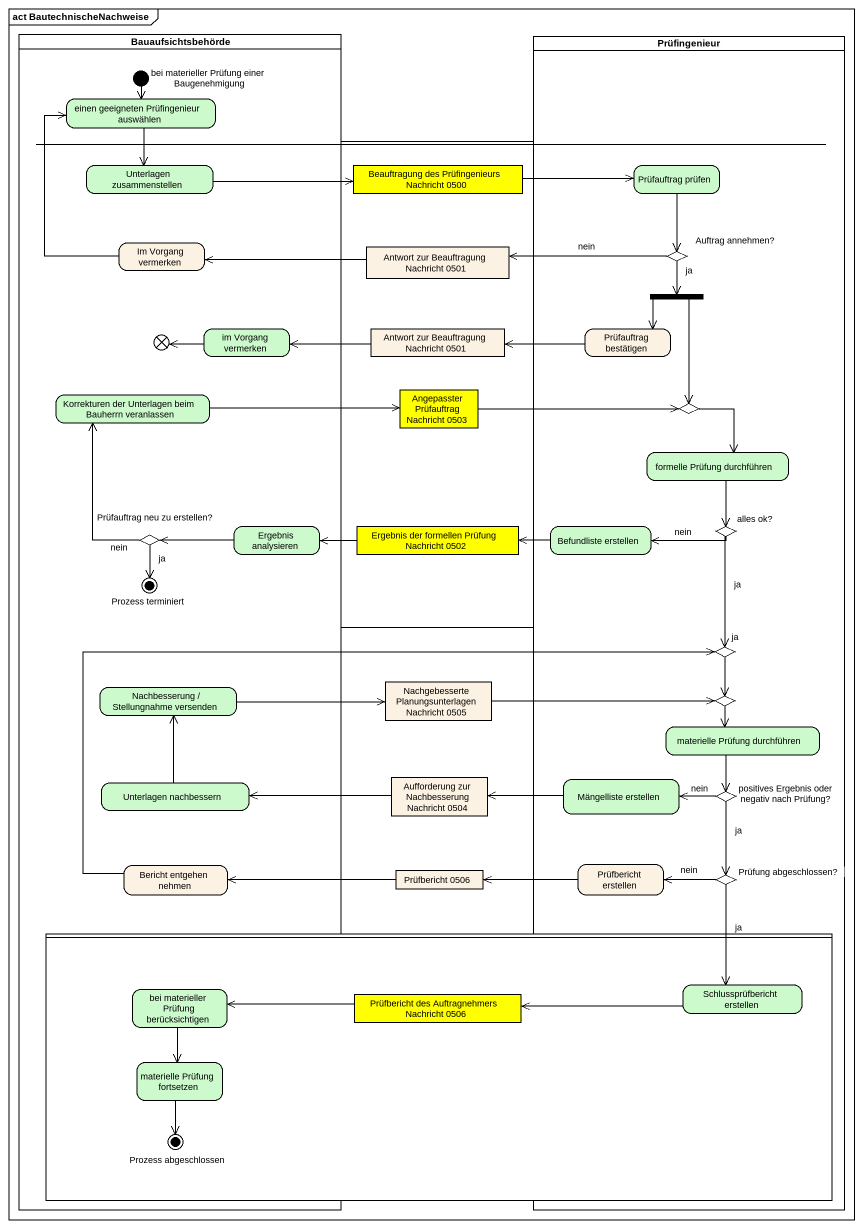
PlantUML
@startuml
mainframe act BautechnischeNachweise
hide empty description
state Bauaufsichtsbehörde <<partition>> {
  state "einen geeigneten Prüfingenieur auswählen" as einen_geeigneten #CCFACC
  state "bei materieller Prüfung einer Baugenehmigung" as bei_materieller_Prüfung <<start>>
  state "Unterlagen zusammenstellen" as Unterlagen_zusammenstellen #CCFACC
  state "Im Vorgang vermerken" as Im_Vorgang_vermerken
  state flowfinal1 <<end>>
  state "im Vorgang vermerken" as im_Vorgang_vermerken #CCFACC
  state "Korrekturen der Unterlagen beim Bauherrn veranlassen" as Korrekturen_der_Unterlagen #CCFACC
  state "Ergebnis analysieren" as Ergebnis_analysieren #CCFACC
  state "Prüfauftrag neu zu erstellen?" as Prüfauftrag_neu_zu_erstellen <<choice>>
  state "Prozess terminiert" as Prozess_terminiert <<end>>
  state "Nachbesserung / Stellungnahme versenden" as Nachbesserung_Stellungnahme #CCFACC
  state "Unterlagen nachbessern" as Unterlagen_nachbessern #CCFACC
  state "Bericht entgehen nehmen" as Bericht_entgehen_nehmen
}
state Prüfingenieur <<partition>> {
  state "Prüfauftrag prüfen" as Prüfauftrag_prüfen #CCFACC
  state "Auftrag annehmen?" as Auftrag_annehmen <<choice>>
  state fork1 <<fork>>
  state "Prüfauftrag bestätigen" as Prüfauftrag_bestätigen
  state choice1 <<choice>>
  state "formelle Prüfung durchführen" as formelle_Prüfung_durchführen #CCFACC
  state "Befundliste erstellen" as Befundliste_erstellen #CCFACC
  state "alles ok?" as alles_ok <<choice>>
  state choice2 <<choice>>
  state choice3 <<choice>>
  state "materielle Prüfung durchführen" as materielle_Prüfung #CCFACC
  state "Mängelliste erstellen" as Mängelliste_erstellen #CCFACC
  state "positives Ergebnis oder negativ nach Prüfung?" as positives_Ergebnis_oder <<choice>>
  state "Prüfbericht erstellen" as Prüfbericht_erstellen
  state "Prüfung abgeschlossen?" as Prüfung_abgeschlossen <<choice>>
}
state " " as lane1 <<partition>> {
  state "Beauftragung des Prüfingenieurs Nachricht 0500" as Beauftragung_des <<object>> #FFFF00
  state "Antwort zur Beauftragung Nachricht 0501" as Antwort_zur_Beauftragung <<object>>
  state "Antwort zur Beauftragung Nachricht 0501" as Antwort_zur_Beauftragung_2 <<object>>
  state "Angepasster Prüfauftrag Nachricht 0503" as Angepasster_Prüfauftrag <<object>> #FFFF00
  state "Ergebnis der formellen Prüfung Nachricht 0502" as Ergebnis_der_formellen <<object>> #FFFF00
}
state "Nachgebesserte Planungsunterlagen Nachricht 0505" as Nachgebesserte <<object>>
state "Aufforderung zur Nachbesserung Nachricht 0504" as Aufforderung_zur <<object>>
state "Prüfbericht 0506" as Prüfbericht_0506 <<object>>
state " " as lane2 <<partition>> {
  state "bei materieller Prüfung berücksichtigen" as bei_materieller_Prüfung_2 #CCFACC
  state "Prüfbericht des Auftragnehmers Nachricht 0506" as Prüfbericht_des <<object>> #FFFF00
  state "Schlussprüfbericht erstellen" as Schlussprüfbericht_erstellen #CCFACC
  state "materielle Prüfung fortsetzen" as materielle_Prüfung_2 #CCFACC
  state "Prozess abgeschlossen" as Prozess_abgeschlossen <<end>>
}
einen_geeigneten --> Unterlagen_zusammenstellen
bei_materieller_Prüfung --> einen_geeigneten
Unterlagen_zusammenstellen -right-> Beauftragung_des
Beauftragung_des -right-> Prüfauftrag_prüfen
Prüfauftrag_prüfen --> Auftrag_annehmen
Im_Vorgang_vermerken -up-> einen_geeigneten
Antwort_zur_Beauftragung -left-> Im_Vorgang_vermerken
Auftrag_annehmen -left-> Antwort_zur_Beauftragung : nein
Auftrag_annehmen --> fork1 : ja
fork1 --> Prüfauftrag_bestätigen
fork1 --> choice1
im_Vorgang_vermerken -left-> flowfinal1
Antwort_zur_Beauftragung_2 -left-> im_Vorgang_vermerken
Prüfauftrag_bestätigen -left-> Antwort_zur_Beauftragung_2
Korrekturen_der_Unterlagen -right-> Angepasster_Prüfauftrag
Angepasster_Prüfauftrag -right-> choice1
choice1 --> formelle_Prüfung_durchführen
formelle_Prüfung_durchführen --> alles_ok
Ergebnis_analysieren -left-> Prüfauftrag_neu_zu_erstellen
Ergebnis_der_formellen -left-> Ergebnis_analysieren
Befundliste_erstellen -left-> Ergebnis_der_formellen
alles_ok -left-> Befundliste_erstellen : nein
alles_ok --> choice2 : ja
Prüfauftrag_neu_zu_erstellen -up-> Korrekturen_der_Unterlagen : nein
Prüfauftrag_neu_zu_erstellen --> Prozess_terminiert : ja
choice2 --> choice3 : ja
Nachgebesserte -right-> choice3
Nachbesserung_Stellungnahme -right-> Nachgebesserte
choice3 --> materielle_Prüfung
materielle_Prüfung --> positives_Ergebnis_oder
Unterlagen_nachbessern -up-> Nachbesserung_Stellungnahme
Aufforderung_zur -left-> Unterlagen_nachbessern
Mängelliste_erstellen -left-> Aufforderung_zur
positives_Ergebnis_oder -left-> Mängelliste_erstellen : nein
positives_Ergebnis_oder --> Prüfung_abgeschlossen : ja
Bericht_entgehen_nehmen -right-> choice2
Prüfbericht_0506 -left-> Bericht_entgehen_nehmen
Prüfbericht_erstellen -left-> Prüfbericht_0506
Prüfung_abgeschlossen -left-> Prüfbericht_erstellen : nein
Prüfung_abgeschlossen --> Schlussprüfbericht_erstellen : ja
bei_materieller_Prüfung_2 --> materielle_Prüfung_2
Prüfbericht_des -left-> bei_materieller_Prüfung_2
Schlussprüfbericht_erstellen -left-> Prüfbericht_des
materielle_Prüfung_2 --> Prozess_abgeschlossen
@enduml
